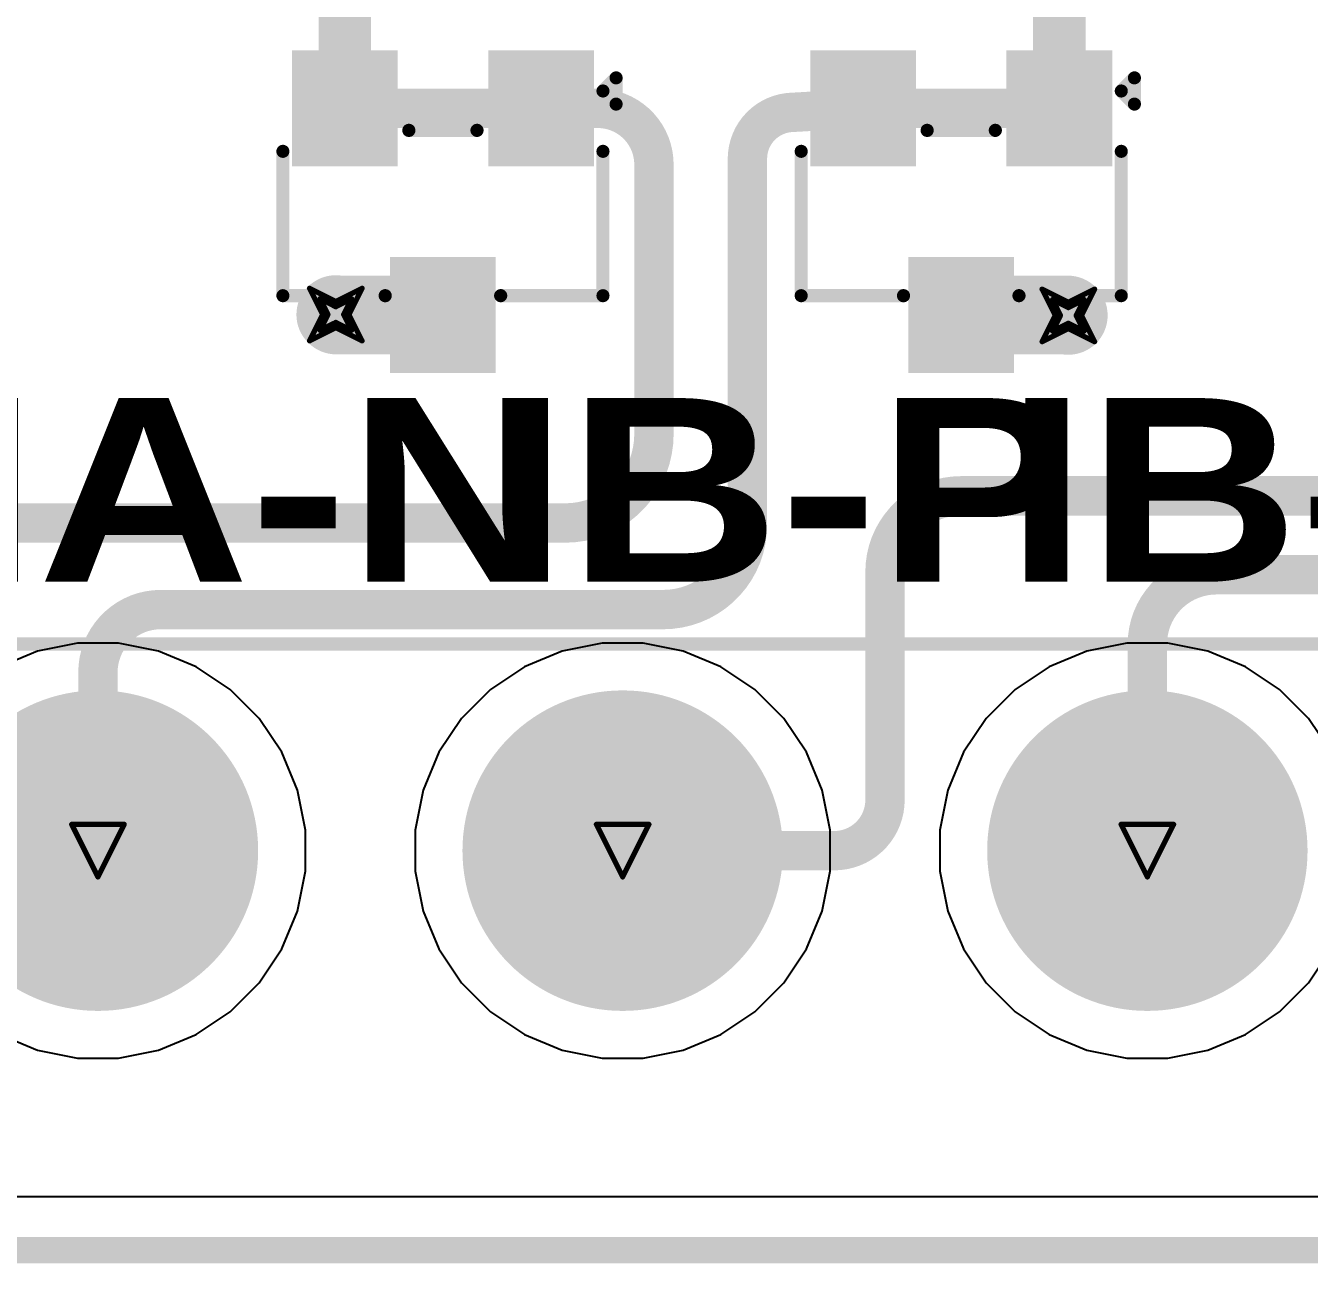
# Model space of a CAD drawing. Header units: inches. Extents: x -2 to 5376, y -4 to 5426.
# Drawn here: x 64.23 to 76.65, y -3.62 to 8.36 of the extents above; entities that cross this region are included whole.
import ezdxf

# ---------------------------------------------------------------- set-up
doc = ezdxf.new("R2010")
doc.units = ezdxf.units.IN
for name, color, linetype in [('Board Outline', 216, 'Continuous'), ('Bottom Layer', 5, 'Continuous'), ('Bottom Solder', 6, 'Continuous'), ('Drill Drawing', 1, 'Continuous'), ('Layer 1', 16, 'Continuous'), ('Layer 2', 76, 'Continuous'), ('Multi-Layer', 9, 'Continuous'), ('Pad Holes', 156, 'Continuous'), ('Top Layer', 1, 'Continuous'), ('Top Overlay', 2, 'Continuous'), ('Top Paste', 8, 'Continuous'), ('Top Solder', 216, 'Continuous'), ('Via Holes', 16, 'Continuous')]:
    doc.layers.add(name, color=color, linetype=linetype)
doc.styles.add('Arial Black_Bold', font='', dxfattribs={"height": 0.2})
doc.styles.get('Arial Black_Bold').set_extended_font_data('Arial Black', bold=True)

# ---------------------------------------------------------------- blocks, each defined once
blk = doc.blocks.new('DB2ERM_5_08_14P_GN_254')
at = {"layer": 'Bottom Layer'}
h = blk.add_hatch(color=5, dxfattribs=at)
edge = h.paths.add_edge_path()
edge.add_arc((-2.54, 0), 1.5, 0, 360)
h = blk.add_hatch(color=5, dxfattribs=at)
edge = h.paths.add_edge_path()
edge.add_arc((2.54, 0), 1.5, 0, 360)
h = blk.add_hatch(color=5, dxfattribs=at)
edge = h.paths.add_edge_path()
edge.add_arc((7.62, 0), 1.5, 0, 360)
at = {"layer": 'Bottom Solder'}
h = blk.add_hatch(color=6, dxfattribs=at)
edge = h.paths.add_edge_path()
edge.add_arc((-2.54, 0), 1.551, 0, 360)
h = blk.add_hatch(color=6, dxfattribs=at)
edge = h.paths.add_edge_path()
edge.add_arc((2.54, 0), 1.551, 0, 360)
h = blk.add_hatch(color=6, dxfattribs=at)
edge = h.paths.add_edge_path()
edge.add_arc((7.62, 0), 1.551, 0, 360)
at = {"layer": 'Layer 1'}
h = blk.add_hatch(color=16, dxfattribs=at)
edge = h.paths.add_edge_path()
edge.add_arc((-2.54, 0), 1.5, 0, 360)
h = blk.add_hatch(color=16, dxfattribs=at)
edge = h.paths.add_edge_path()
edge.add_arc((2.54, 0), 1.5, 0, 360)
h = blk.add_hatch(color=16, dxfattribs=at)
edge = h.paths.add_edge_path()
edge.add_arc((7.62, 0), 1.5, 0, 360)
at = {"layer": 'Layer 2'}
h = blk.add_hatch(color=76, dxfattribs=at)
edge = h.paths.add_edge_path()
edge.add_arc((-2.54, 0), 1.5, 0, 360)
h = blk.add_hatch(color=76, dxfattribs=at)
edge = h.paths.add_edge_path()
edge.add_arc((2.54, 0), 1.5, 0, 360)
h = blk.add_hatch(color=76, dxfattribs=at)
edge = h.paths.add_edge_path()
edge.add_arc((7.62, 0), 1.5, 0, 360)
at = {"layer": 'Multi-Layer'}
h = blk.add_hatch(color=9, dxfattribs=at)
edge = h.paths.add_edge_path()
edge.add_arc((-2.54, 0), 1.5, 0, 360)
h = blk.add_hatch(color=9, dxfattribs=at)
edge = h.paths.add_edge_path()
edge.add_arc((2.54, 0), 1.5, 0, 360)
h = blk.add_hatch(color=9, dxfattribs=at)
edge = h.paths.add_edge_path()
edge.add_arc((7.62, 0), 1.5, 0, 360)
at = {"layer": 'Pad Holes'}
h = blk.add_hatch(color=7, dxfattribs=at)
edge = h.paths.add_edge_path()
edge.add_arc((-2.54, 0), 0.95, 0, 360)
h = blk.add_hatch(color=7, dxfattribs=at)
edge = h.paths.add_edge_path()
edge.add_arc((2.54, 0), 0.95, 0, 360)
h = blk.add_hatch(color=7, dxfattribs=at)
edge = h.paths.add_edge_path()
edge.add_arc((7.62, 0), 0.95, 0, 360)
at = {"layer": 'Top Layer'}
h = blk.add_hatch(color=1, dxfattribs=at)
edge = h.paths.add_edge_path()
edge.add_arc((-2.54, 0), 1.5, 0, 360)
h = blk.add_hatch(color=1, dxfattribs=at)
edge = h.paths.add_edge_path()
edge.add_arc((2.54, 0), 1.5, 0, 360)
h = blk.add_hatch(color=1, dxfattribs=at)
edge = h.paths.add_edge_path()
edge.add_arc((7.62, 0), 1.5, 0, 360)
at = {"layer": 'Top Solder'}
h = blk.add_hatch(color=216, dxfattribs=at)
edge = h.paths.add_edge_path()
edge.add_arc((-2.54, 0), 1.551, 0, 360)
h = blk.add_hatch(color=216, dxfattribs=at)
edge = h.paths.add_edge_path()
edge.add_arc((2.54, 0), 1.551, 0, 360)
h = blk.add_hatch(color=216, dxfattribs=at)
edge = h.paths.add_edge_path()
edge.add_arc((7.62, 0), 1.551, 0, 360)
at = {"layer": 'Top Overlay', "const_width": 0.127}
for points in [[(-40.64, 2), (40.64, 2)], [(-40.64, -3.838), (40.64, -3.838)]]:
    blk.add_lwpolyline(points, dxfattribs=at)
blk = doc.blocks.new('SOT_23_268')
at = {"layer": 'Top Layer'}
for points in [[(-0.41, 1.46), (0.41, 1.46), (0.41, 0.54), (-0.41, 0.54)], [(-1.36, -0.54), (-0.54, -0.54), (-0.54, -1.46), (-1.36, -1.46)], [(0.54, -0.54), (1.36, -0.54), (1.36, -1.46), (0.54, -1.46)]]:
    blk.add_hatch(color=1, dxfattribs=at).paths.add_polyline_path(points)
at = {"layer": 'Top Paste'}
for points in [[(-0.41, 1.46), (0.41, 1.46), (0.41, 0.54), (-0.41, 0.54)], [(-1.36, -0.54), (-0.54, -0.54), (-0.54, -1.46), (-1.36, -1.46)], [(0.54, -0.54), (1.36, -0.54), (1.36, -1.46), (0.54, -1.46)]]:
    blk.add_hatch(color=8, dxfattribs=at).paths.add_polyline_path(points)
at = {"layer": 'Top Solder'}
for points in [[(-0.512, 1.562), (0.512, 1.562), (0.512, 0.438), (-0.512, 0.438)], [(-1.462, -0.438), (-0.438, -0.438), (-0.438, -1.562), (-1.462, -1.562)], [(0.438, -0.438), (1.462, -0.438), (1.462, -1.562), (0.438, -1.562)]]:
    blk.add_hatch(color=216, dxfattribs=at).paths.add_polyline_path(points)
at = {"layer": 'Top Overlay', "const_width": 0.127}
for points in [[(-1.549, 0.813), (-1.549, -0.584)], [(-0.559, 0.813), (-1.549, 0.813)], [(1.549, 0.813), (0.559, 0.813)], [(1.549, -0.584), (1.549, 0.813)], [(0.33, -0.787), (-0.33, -0.787)], [(-1.549, -1.168), (-1.676, -1.041)], [(-1.676, -1.041), (-1.676, -1.295)], [(-1.549, -1.168), (-1.676, -1.295)]]:
    blk.add_lwpolyline(points, dxfattribs=at)
at = {"layer": 'Top Overlay', "const_width": 0.0635}
for points in [[(-1.581, 0.813, 1), (-1.518, 0.813, 1)], [(-1.581, 0.813, 1), (-1.518, 0.813, 1)], [(-0.591, 0.813, 1), (-0.527, 0.813, 1)], [(0.527, 0.813, 1), (0.591, 0.813, 1)], [(1.518, 0.813, 1), (1.581, 0.813, 1)], [(1.518, 0.813, 1), (1.581, 0.813, 1)], [(-1.581, -0.584, 1), (-1.518, -0.584, 1)], [(1.518, -0.584, 1), (1.581, -0.584, 1)], [(-0.362, -0.787, 1), (-0.298, -0.787, 1)], [(0.298, -0.787, 1), (0.362, -0.787, 1)], [(-1.708, -1.041, 1), (-1.645, -1.041, 1)], [(-1.708, -1.041, 1), (-1.645, -1.041, 1)], [(-1.581, -1.168, 1), (-1.518, -1.168, 1)], [(-1.581, -1.168, 1), (-1.518, -1.168, 1)], [(-1.708, -1.295, 1), (-1.645, -1.295, 1)], [(-1.708, -1.295, 1), (-1.645, -1.295, 1)]]:
    blk.add_lwpolyline(points, format="xyb", close=True, dxfattribs=at)
blk = doc.blocks.new('SOT_23_269')
at = {"layer": 'Top Layer'}
for points in [[(-0.41, 1.46), (0.41, 1.46), (0.41, 0.54), (-0.41, 0.54)], [(-1.36, -0.54), (-0.54, -0.54), (-0.54, -1.46), (-1.36, -1.46)], [(0.54, -0.54), (1.36, -0.54), (1.36, -1.46), (0.54, -1.46)]]:
    blk.add_hatch(color=1, dxfattribs=at).paths.add_polyline_path(points)
at = {"layer": 'Top Paste'}
for points in [[(-0.41, 1.46), (0.41, 1.46), (0.41, 0.54), (-0.41, 0.54)], [(-1.36, -0.54), (-0.54, -0.54), (-0.54, -1.46), (-1.36, -1.46)], [(0.54, -0.54), (1.36, -0.54), (1.36, -1.46), (0.54, -1.46)]]:
    blk.add_hatch(color=8, dxfattribs=at).paths.add_polyline_path(points)
at = {"layer": 'Top Solder'}
for points in [[(-0.512, 1.562), (0.512, 1.562), (0.512, 0.438), (-0.512, 0.438)], [(-1.462, -0.438), (-0.438, -0.438), (-0.438, -1.562), (-1.462, -1.562)], [(0.438, -0.438), (1.462, -0.438), (1.462, -1.562), (0.438, -1.562)]]:
    blk.add_hatch(color=216, dxfattribs=at).paths.add_polyline_path(points)
at = {"layer": 'Top Overlay', "const_width": 0.127}
for points in [[(-0.559, 0.813), (-1.549, 0.813)], [(-1.549, 0.813), (-1.549, -0.584)], [(1.549, 0.813), (0.559, 0.813)], [(1.549, -0.584), (1.549, 0.813)], [(0.33, -0.787), (-0.33, -0.787)], [(-1.676, -1.041), (-1.676, -1.295)], [(-1.549, -1.168), (-1.676, -1.041)], [(-1.549, -1.168), (-1.676, -1.295)]]:
    blk.add_lwpolyline(points, dxfattribs=at)
at = {"layer": 'Top Overlay', "const_width": 0.0635}
for points in [[(-1.581, 0.813, 1), (-1.518, 0.813, 1)], [(-1.581, 0.813, 1), (-1.518, 0.813, 1)], [(-0.591, 0.813, 1), (-0.527, 0.813, 1)], [(0.527, 0.813, 1), (0.591, 0.813, 1)], [(1.518, 0.813, 1), (1.581, 0.813, 1)], [(1.518, 0.813, 1), (1.581, 0.813, 1)], [(-1.581, -0.584, 1), (-1.518, -0.584, 1)], [(1.518, -0.584, 1), (1.581, -0.584, 1)], [(-0.362, -0.787, 1), (-0.298, -0.787, 1)], [(0.298, -0.787, 1), (0.362, -0.787, 1)], [(-1.708, -1.041, 1), (-1.645, -1.041, 1)], [(-1.708, -1.041, 1), (-1.645, -1.041, 1)], [(-1.581, -1.168, 1), (-1.518, -1.168, 1)], [(-1.581, -1.168, 1), (-1.518, -1.168, 1)], [(-1.708, -1.295, 1), (-1.645, -1.295, 1)], [(-1.708, -1.295, 1), (-1.645, -1.295, 1)]]:
    blk.add_lwpolyline(points, format="xyb", close=True, dxfattribs=at)

msp = doc.modelspace()

# ---------------------------------------------------------------- hatches: boundary and pattern name
at = {"layer": 'Bottom Layer'}
h = msp.add_hatch(color=5, dxfattribs=at)
edge = h.paths.add_edge_path()
edge.add_arc((67.228, 5.564), 0.3, 0, 360)
h = msp.add_hatch(color=5, dxfattribs=at)
edge = h.paths.add_edge_path()
edge.add_arc((74.32, 5.556), 0.3, 0, 360)
at = {"layer": 'Layer 1'}
h = msp.add_hatch(color=16, dxfattribs=at)
edge = h.paths.add_edge_path()
edge.add_arc((67.228, 5.564), 0.3, 0, 360)
h = msp.add_hatch(color=16, dxfattribs=at)
edge = h.paths.add_edge_path()
edge.add_arc((74.32, 5.556), 0.3, 0, 360)
at = {"layer": 'Layer 2'}
h = msp.add_hatch(color=76, dxfattribs=at)
edge = h.paths.add_edge_path()
edge.add_arc((67.228, 5.564), 0.3, 0, 360)
h = msp.add_hatch(color=76, dxfattribs=at)
edge = h.paths.add_edge_path()
edge.add_arc((74.32, 5.556), 0.3, 0, 360)
at = {"layer": 'Top Layer'}
h = msp.add_hatch(color=1, dxfattribs=at)
edge = h.paths.add_edge_path()
edge.add_arc((67.228, 5.564), 0.3, 0, 360)
h = msp.add_hatch(color=1, dxfattribs=at)
edge = h.paths.add_edge_path()
edge.add_arc((74.32, 5.556), 0.3, 0, 360)
at = {"layer": 'Via Holes'}
h = msp.add_hatch(color=7, dxfattribs=at)
edge = h.paths.add_edge_path()
edge.add_arc((67.228, 5.564), 0.15, 0, 360)
h = msp.add_hatch(color=7, dxfattribs=at)
edge = h.paths.add_edge_path()
edge.add_arc((74.32, 5.556), 0.15, 0, 360)

# ---------------------------------------------------------------- linework, layer by layer
at = {"layer": 'Board Outline', "const_width": 0.254}
msp.add_lwpolyline([(1.478, -3.491), (135.382, -3.491)], dxfattribs=at)
at = {"layer": 'Drill Drawing', "const_width": 0.0508}
for points in [[(66.974, 5.818), (67.228, 5.691)], [(66.974, 5.818), (67.101, 5.564)], [(67.228, 5.691), (67.482, 5.818)], [(67.355, 5.564), (67.482, 5.818)], [(67.075, 5.717), (67.228, 5.64)], [(67.075, 5.717), (67.152, 5.564)], [(67.228, 5.64), (67.38, 5.717)], [(67.304, 5.564), (67.38, 5.717)], [(74.066, 5.81), (74.32, 5.683)], [(74.066, 5.81), (74.193, 5.556)], [(74.168, 5.709), (74.32, 5.632)], [(74.168, 5.709), (74.244, 5.556)], [(74.32, 5.683), (74.574, 5.81)], [(74.32, 5.632), (74.472, 5.709)], [(74.396, 5.556), (74.472, 5.709)], [(74.447, 5.556), (74.574, 5.81)], [(66.974, 5.31), (67.101, 5.564)], [(67.075, 5.412), (67.152, 5.564)], [(67.075, 5.412), (67.228, 5.488)], [(67.228, 5.488), (67.38, 5.412)], [(67.304, 5.564), (67.38, 5.412)], [(67.355, 5.564), (67.482, 5.31)], [(74.066, 5.302), (74.193, 5.556)], [(74.168, 5.404), (74.244, 5.556)], [(74.168, 5.404), (74.32, 5.48)], [(74.32, 5.48), (74.472, 5.404)], [(74.396, 5.556), (74.472, 5.404)], [(74.447, 5.556), (74.574, 5.302)], [(66.974, 5.31), (67.228, 5.437)], [(67.228, 5.437), (67.482, 5.31)], [(74.066, 5.302), (74.32, 5.429)], [(74.32, 5.429), (74.574, 5.302)], [(64.671, 0.63), (65.179, 0.63)], [(64.671, 0.63), (64.925, 0.122)], [(64.925, 0.122), (65.179, 0.63)], [(69.751, 0.63), (70.259, 0.63)], [(69.751, 0.63), (70.005, 0.122)], [(70.005, 0.122), (70.259, 0.63)], [(74.831, 0.63), (75.339, 0.63)], [(74.831, 0.63), (75.085, 0.122)], [(75.085, 0.122), (75.339, 0.63)]]:
    msp.add_lwpolyline(points, dxfattribs=at)
at = {"layer": 'Drill Drawing', "const_width": 0.0254}
for points in [[(66.961, 5.818, 1), (66.987, 5.818, 1)], [(66.961, 5.818, 1), (66.987, 5.818, 1)], [(67.469, 5.818, 1), (67.495, 5.818, 1)], [(67.469, 5.818, 1), (67.495, 5.818, 1)], [(67.063, 5.717, 1), (67.088, 5.717, 1)], [(67.063, 5.717, 1), (67.088, 5.717, 1)], [(67.368, 5.717, 1), (67.393, 5.717, 1)], [(67.368, 5.717, 1), (67.393, 5.717, 1)], [(74.053, 5.81, 1), (74.079, 5.81, 1)], [(74.053, 5.81, 1), (74.079, 5.81, 1)], [(74.155, 5.709, 1), (74.18, 5.709, 1)], [(74.155, 5.709, 1), (74.18, 5.709, 1)], [(74.46, 5.709, 1), (74.485, 5.709, 1)], [(74.46, 5.709, 1), (74.485, 5.709, 1)], [(74.561, 5.81, 1), (74.587, 5.81, 1)], [(74.561, 5.81, 1), (74.587, 5.81, 1)], [(67.215, 5.691, 1), (67.241, 5.691, 1)], [(67.215, 5.691, 1), (67.241, 5.691, 1)], [(67.215, 5.64, 1), (67.241, 5.64, 1)], [(67.215, 5.64, 1), (67.241, 5.64, 1)], [(74.307, 5.683, 1), (74.333, 5.683, 1)], [(74.307, 5.683, 1), (74.333, 5.683, 1)], [(74.307, 5.632, 1), (74.333, 5.632, 1)], [(74.307, 5.632, 1), (74.333, 5.632, 1)], [(67.088, 5.564, 1), (67.114, 5.564, 1)], [(67.088, 5.564, 1), (67.114, 5.564, 1)], [(67.139, 5.564, 1), (67.164, 5.564, 1)], [(67.139, 5.564, 1), (67.164, 5.564, 1)], [(67.215, 5.488, 1), (67.241, 5.488, 1)], [(67.215, 5.488, 1), (67.241, 5.488, 1)], [(67.291, 5.564, 1), (67.317, 5.564, 1)], [(67.291, 5.564, 1), (67.317, 5.564, 1)], [(67.342, 5.564, 1), (67.368, 5.564, 1)], [(67.342, 5.564, 1), (67.368, 5.564, 1)], [(74.18, 5.556, 1), (74.206, 5.556, 1)], [(74.18, 5.556, 1), (74.206, 5.556, 1)], [(74.231, 5.556, 1), (74.256, 5.556, 1)], [(74.231, 5.556, 1), (74.256, 5.556, 1)], [(74.307, 5.48, 1), (74.333, 5.48, 1)], [(74.307, 5.48, 1), (74.333, 5.48, 1)], [(74.383, 5.556, 1), (74.409, 5.556, 1)], [(74.383, 5.556, 1), (74.409, 5.556, 1)], [(74.434, 5.556, 1), (74.46, 5.556, 1)], [(74.434, 5.556, 1), (74.46, 5.556, 1)], [(67.063, 5.412, 1), (67.088, 5.412, 1)], [(67.063, 5.412, 1), (67.088, 5.412, 1)], [(67.215, 5.437, 1), (67.241, 5.437, 1)], [(67.215, 5.437, 1), (67.241, 5.437, 1)], [(67.368, 5.412, 1), (67.393, 5.412, 1)], [(67.368, 5.412, 1), (67.393, 5.412, 1)], [(74.155, 5.404, 1), (74.18, 5.404, 1)], [(74.155, 5.404, 1), (74.18, 5.404, 1)], [(74.307, 5.429, 1), (74.333, 5.429, 1)], [(74.307, 5.429, 1), (74.333, 5.429, 1)], [(74.46, 5.404, 1), (74.485, 5.404, 1)], [(74.46, 5.404, 1), (74.485, 5.404, 1)], [(66.961, 5.31, 1), (66.987, 5.31, 1)], [(66.961, 5.31, 1), (66.987, 5.31, 1)], [(67.469, 5.31, 1), (67.495, 5.31, 1)], [(67.469, 5.31, 1), (67.495, 5.31, 1)], [(74.053, 5.302, 1), (74.079, 5.302, 1)], [(74.053, 5.302, 1), (74.079, 5.302, 1)], [(74.561, 5.302, 1), (74.587, 5.302, 1)], [(74.561, 5.302, 1), (74.587, 5.302, 1)], [(64.658, 0.63, 1), (64.684, 0.63, 1)], [(64.658, 0.63, 1), (64.684, 0.63, 1)], [(65.166, 0.63, 1), (65.192, 0.63, 1)], [(65.166, 0.63, 1), (65.192, 0.63, 1)], [(69.738, 0.63, 1), (69.764, 0.63, 1)], [(69.738, 0.63, 1), (69.764, 0.63, 1)], [(70.246, 0.63, 1), (70.272, 0.63, 1)], [(70.246, 0.63, 1), (70.272, 0.63, 1)], [(74.818, 0.63, 1), (74.844, 0.63, 1)], [(74.818, 0.63, 1), (74.844, 0.63, 1)], [(75.326, 0.63, 1), (75.352, 0.63, 1)], [(75.326, 0.63, 1), (75.352, 0.63, 1)], [(64.912, 0.122, 1), (64.938, 0.122, 1)], [(64.912, 0.122, 1), (64.938, 0.122, 1)], [(69.992, 0.122, 1), (70.018, 0.122, 1)], [(69.992, 0.122, 1), (70.018, 0.122, 1)], [(75.072, 0.122, 1), (75.098, 0.122, 1)], [(75.072, 0.122, 1), (75.098, 0.122, 1)]]:
    msp.add_lwpolyline(points, format="xyb", close=True, dxfattribs=at)
at = {"layer": 'Layer 1'}
for p, q in [((64.727, 2.384), (64.339, 2.307)), ((65.123, 2.384), (64.727, 2.384)), ((65.511, 2.307), (65.123, 2.384)), ((69.807, 2.384), (69.419, 2.307)), ((70.203, 2.384), (69.807, 2.384)), ((70.591, 2.307), (70.203, 2.384)), ((74.887, 2.384), (74.499, 2.307)), ((75.283, 2.384), (74.887, 2.384)), ((75.671, 2.307), (75.283, 2.384)), ((64.339, 2.307), (63.974, 2.156)), ((65.876, 2.156), (65.511, 2.307)), ((69.419, 2.307), (69.054, 2.156)), ((70.956, 2.156), (70.591, 2.307)), ((74.499, 2.307), (74.134, 2.156)), ((76.036, 2.156), (75.671, 2.307)), ((66.205, 1.936), (65.876, 2.156)), ((69.054, 2.156), (68.725, 1.936)), ((71.285, 1.936), (70.956, 2.156)), ((74.134, 2.156), (73.805, 1.936)), ((76.365, 1.936), (76.036, 2.156)), ((66.485, 1.656), (66.205, 1.936)), ((68.725, 1.936), (68.445, 1.656)), ((71.565, 1.656), (71.285, 1.936)), ((73.805, 1.936), (73.525, 1.656)), ((76.645, 1.656), (76.365, 1.936)), ((66.704, 1.328), (66.485, 1.656)), ((68.445, 1.656), (68.226, 1.328)), ((71.784, 1.328), (71.565, 1.656)), ((73.525, 1.656), (73.306, 1.328)), ((76.864, 1.328), (76.645, 1.656)), ((66.856, 0.962), (66.704, 1.328)), ((68.226, 1.328), (68.074, 0.962)), ((71.936, 0.962), (71.784, 1.328)), ((73.306, 1.328), (73.154, 0.962)), ((66.933, 0.574), (66.856, 0.962)), ((68.074, 0.962), (67.997, 0.574)), ((72.013, 0.574), (71.936, 0.962)), ((73.154, 0.962), (73.077, 0.574)), ((66.933, 0.179), (66.933, 0.574)), ((67.997, 0.574), (67.997, 0.179)), ((72.013, 0.179), (72.013, 0.574)), ((73.077, 0.574), (73.077, 0.179)), ((66.856, -0.209), (66.933, 0.179)), ((67.997, 0.179), (68.074, -0.209)), ((71.936, -0.209), (72.013, 0.179)), ((73.077, 0.179), (73.154, -0.209)), ((66.704, -0.575), (66.856, -0.209)), ((68.074, -0.209), (68.226, -0.575)), ((71.784, -0.575), (71.936, -0.209)), ((73.154, -0.209), (73.306, -0.575)), ((66.485, -0.904), (66.704, -0.575)), ((68.226, -0.575), (68.445, -0.904)), ((71.565, -0.904), (71.784, -0.575)), ((73.306, -0.575), (73.525, -0.904)), ((76.645, -0.904), (76.864, -0.575)), ((66.205, -1.183), (66.485, -0.904)), ((68.445, -0.904), (68.725, -1.183)), ((71.285, -1.183), (71.565, -0.904)), ((73.525, -0.904), (73.805, -1.183)), ((76.365, -1.183), (76.645, -0.904)), ((65.876, -1.403), (66.205, -1.183)), ((68.725, -1.183), (69.054, -1.403)), ((70.956, -1.403), (71.285, -1.183)), ((73.805, -1.183), (74.134, -1.403)), ((76.036, -1.403), (76.365, -1.183)), ((63.974, -1.403), (64.339, -1.554)), ((65.511, -1.554), (65.876, -1.403)), ((69.054, -1.403), (69.419, -1.554)), ((70.591, -1.554), (70.956, -1.403)), ((74.134, -1.403), (74.499, -1.554)), ((75.671, -1.554), (76.036, -1.403)), ((64.339, -1.554), (64.727, -1.632)), ((65.123, -1.632), (65.511, -1.554)), ((69.419, -1.554), (69.807, -1.632)), ((70.203, -1.632), (70.591, -1.554)), ((74.499, -1.554), (74.887, -1.632)), ((75.283, -1.632), (75.671, -1.554)), ((64.727, -1.632), (65.123, -1.632)), ((69.807, -1.632), (70.203, -1.632)), ((74.887, -1.632), (75.283, -1.632)), ((106.401, -2.973), (3.873, -2.973))]:
    msp.add_line(p, q, dxfattribs=at)
at = {"layer": 'Layer 2'}
for p, q in [((64.727, 2.384), (64.339, 2.307)), ((65.123, 2.384), (64.727, 2.384)), ((65.511, 2.307), (65.123, 2.384)), ((69.807, 2.384), (69.419, 2.307)), ((70.203, 2.384), (69.807, 2.384)), ((70.591, 2.307), (70.203, 2.384)), ((74.887, 2.384), (74.499, 2.307)), ((75.283, 2.384), (74.887, 2.384)), ((75.671, 2.307), (75.283, 2.384)), ((64.339, 2.307), (63.974, 2.156)), ((65.876, 2.156), (65.511, 2.307)), ((69.419, 2.307), (69.054, 2.156)), ((70.956, 2.156), (70.591, 2.307)), ((74.499, 2.307), (74.134, 2.156)), ((76.036, 2.156), (75.671, 2.307)), ((66.205, 1.936), (65.876, 2.156)), ((69.054, 2.156), (68.725, 1.936)), ((71.285, 1.936), (70.956, 2.156)), ((74.134, 2.156), (73.805, 1.936)), ((76.365, 1.936), (76.036, 2.156)), ((66.485, 1.656), (66.205, 1.936)), ((68.725, 1.936), (68.445, 1.656)), ((71.565, 1.656), (71.285, 1.936)), ((73.805, 1.936), (73.525, 1.656)), ((76.645, 1.656), (76.365, 1.936)), ((66.704, 1.328), (66.485, 1.656)), ((68.445, 1.656), (68.226, 1.328)), ((71.784, 1.328), (71.565, 1.656)), ((73.525, 1.656), (73.306, 1.328)), ((76.864, 1.328), (76.645, 1.656)), ((66.856, 0.962), (66.704, 1.328)), ((68.226, 1.328), (68.074, 0.962)), ((71.936, 0.962), (71.784, 1.328)), ((73.306, 1.328), (73.154, 0.962)), ((66.933, 0.574), (66.856, 0.962)), ((68.074, 0.962), (67.997, 0.574)), ((72.013, 0.574), (71.936, 0.962)), ((73.154, 0.962), (73.077, 0.574)), ((66.933, 0.179), (66.933, 0.574)), ((67.997, 0.574), (67.997, 0.179)), ((72.013, 0.179), (72.013, 0.574)), ((73.077, 0.574), (73.077, 0.179)), ((66.856, -0.209), (66.933, 0.179)), ((67.997, 0.179), (68.074, -0.209)), ((71.936, -0.209), (72.013, 0.179)), ((73.077, 0.179), (73.154, -0.209)), ((66.704, -0.575), (66.856, -0.209)), ((68.074, -0.209), (68.226, -0.575)), ((71.784, -0.575), (71.936, -0.209)), ((73.154, -0.209), (73.306, -0.575)), ((66.485, -0.904), (66.704, -0.575)), ((68.226, -0.575), (68.445, -0.904)), ((71.565, -0.904), (71.784, -0.575)), ((73.306, -0.575), (73.525, -0.904)), ((76.645, -0.904), (76.864, -0.575)), ((66.205, -1.183), (66.485, -0.904)), ((68.445, -0.904), (68.725, -1.183)), ((71.285, -1.183), (71.565, -0.904)), ((73.525, -0.904), (73.805, -1.183)), ((76.365, -1.183), (76.645, -0.904)), ((65.876, -1.403), (66.205, -1.183)), ((68.725, -1.183), (69.054, -1.403)), ((70.956, -1.403), (71.285, -1.183)), ((73.805, -1.183), (74.134, -1.403)), ((76.036, -1.403), (76.365, -1.183)), ((63.974, -1.403), (64.339, -1.554)), ((65.511, -1.554), (65.876, -1.403)), ((69.054, -1.403), (69.419, -1.554)), ((70.591, -1.554), (70.956, -1.403)), ((74.134, -1.403), (74.499, -1.554)), ((75.671, -1.554), (76.036, -1.403)), ((64.339, -1.554), (64.727, -1.632)), ((65.123, -1.632), (65.511, -1.554)), ((69.419, -1.554), (69.807, -1.632)), ((70.203, -1.632), (70.591, -1.554)), ((74.499, -1.554), (74.887, -1.632)), ((75.283, -1.632), (75.671, -1.554)), ((64.727, -1.632), (65.123, -1.632)), ((69.807, -1.632), (70.203, -1.632)), ((74.887, -1.632), (75.283, -1.632)), ((97.434, -2.973), (3.873, -2.973))]:
    msp.add_line(p, q, dxfattribs=at)
at = {"layer": 'Top Layer'}
for points, const_width in [([(67.315, 7.56), (67.315, 9.479)], 0.508), ([(74.233, 7.56), (74.233, 9.479)], 0.508), ([(67.315, 7.56), (69.215, 7.56)], 0.381), ([(69.215, 7.56), (69.764, 7.56)], 0.381), ([(71.612, 7.519), (72.114, 7.548)], 0.381), ([(71.612, 7.519), (71.612, 7.519)], 0.381), ([(72.114, 7.548), (72.333, 7.56)], 0.381), ([(72.333, 7.56), (74.233, 7.56)], 0.381), ([(71.213, 3.525), (71.213, 7.072)], 0.381), ([(70.308, 4.406), (70.308, 7.016)], 0.381), ([(67.228, 5.564), (67.232, 5.56)], 0.762), ([(67.232, 5.56), (68.265, 5.56)], 0.762), ([(68.265, 5.56), (68.269, 5.556)], 0.762), ([(73.279, 5.564), (73.283, 5.56)], 0.762), ([(73.283, 5.56), (74.316, 5.56)], 0.762), ([(74.316, 5.56), (74.32, 5.556)], 0.762), ([(73.28, 3.81), (79.888, 3.81)], 0.381), ([(60.683, 3.547), (69.449, 3.547)], 0.381), ([(72.545, 0.867), (72.545, 3.075)], 0.381), ([(75.755, 3.046), (80.587, 3.046)], 0.381), ([(65.532, 2.709), (70.397, 2.709)], 0.381), ([(75.085, 0.376), (75.085, 2.376)], 0.381), ([(64.925, 0.376), (64.925, 2.102)], 0.381), ([(70.005, 0.376), (72.055, 0.376)], 0.381)]:
    msp.add_lwpolyline(points, dxfattribs=dict(at, const_width=const_width))
for points, const_width in [([(67.188, 7.56, 1), (67.442, 7.56, 1)], 0.254), ([(67.219, 7.56, 1), (67.41, 7.56, 1)], 0.191), ([(69.119, 7.56, 1), (69.31, 7.56, 1)], 0.191), ([(69.119, 7.56, 1), (69.31, 7.56, 1)], 0.191), ([(69.669, 7.56, 1), (69.859, 7.56, 1)], 0.191), ([(69.669, 7.56, 1), (69.859, 7.56, 1)], 0.191), ([(71.517, 7.519, 1), (71.707, 7.519, 1)], 0.191), ([(71.517, 7.519, 1), (71.707, 7.519, 1)], 0.191), ([(71.517, 7.519, 1), (71.707, 7.519, 1)], 0.191), ([(71.517, 7.519, 1), (71.707, 7.519, 1)], 0.191), ([(72.019, 7.548, 1), (72.209, 7.548, 1)], 0.191), ([(72.019, 7.548, 1), (72.209, 7.548, 1)], 0.191), ([(72.238, 7.56, 1), (72.429, 7.56, 1)], 0.191), ([(72.238, 7.56, 1), (72.429, 7.56, 1)], 0.191), ([(74.106, 7.56, 1), (74.36, 7.56, 1)], 0.254), ([(74.138, 7.56, 1), (74.329, 7.56, 1)], 0.191), ([(71.117, 7.072, 1), (71.308, 7.072, 1)], 0.191), ([(71.117, 7.072, 1), (71.308, 7.072, 1)], 0.191), ([(70.213, 7.016, 1), (70.403, 7.016, 1)], 0.191), ([(70.213, 7.016, 1), (70.403, 7.016, 1)], 0.191), ([(67.037, 5.564, 1), (67.418, 5.564, 1)], 0.381), ([(67.041, 5.56, 1), (67.422, 5.56, 1)], 0.381), ([(67.041, 5.56, 1), (67.422, 5.56, 1)], 0.381), ([(68.074, 5.56, 1), (68.455, 5.56, 1)], 0.381), ([(68.074, 5.56, 1), (68.455, 5.56, 1)], 0.381), ([(68.078, 5.556, 1), (68.459, 5.556, 1)], 0.381), ([(73.089, 5.564, 1), (73.47, 5.564, 1)], 0.381), ([(73.093, 5.56, 1), (73.474, 5.56, 1)], 0.381), ([(73.093, 5.56, 1), (73.474, 5.56, 1)], 0.381), ([(74.125, 5.56, 1), (74.506, 5.56, 1)], 0.381), ([(74.125, 5.56, 1), (74.506, 5.56, 1)], 0.381), ([(74.129, 5.556, 1), (74.51, 5.556, 1)], 0.381), ([(70.213, 4.406, 1), (70.403, 4.406, 1)], 0.191), ([(70.213, 4.406, 1), (70.403, 4.406, 1)], 0.191), ([(73.185, 3.81, 1), (73.375, 3.81, 1)], 0.191), ([(73.185, 3.81, 1), (73.375, 3.81, 1)], 0.191), ([(69.354, 3.547, 1), (69.544, 3.547, 1)], 0.191), ([(69.354, 3.547, 1), (69.544, 3.547, 1)], 0.191), ([(71.117, 3.525, 1), (71.308, 3.525, 1)], 0.191), ([(71.117, 3.525, 1), (71.308, 3.525, 1)], 0.191), ([(72.45, 3.075, 1), (72.64, 3.075, 1)], 0.191), ([(72.45, 3.075, 1), (72.64, 3.075, 1)], 0.191), ([(75.66, 3.046, 1), (75.85, 3.046, 1)], 0.191), ([(75.66, 3.046, 1), (75.85, 3.046, 1)], 0.191), ([(65.437, 2.709, 1), (65.627, 2.709, 1)], 0.191), ([(65.437, 2.709, 1), (65.627, 2.709, 1)], 0.191), ([(70.301, 2.709, 1), (70.492, 2.709, 1)], 0.191), ([(70.301, 2.709, 1), (70.492, 2.709, 1)], 0.191), ([(74.99, 2.376, 1), (75.18, 2.376, 1)], 0.191), ([(74.99, 2.376, 1), (75.18, 2.376, 1)], 0.191), ([(64.83, 2.102, 1), (65.02, 2.102, 1)], 0.191), ([(64.83, 2.102, 1), (65.02, 2.102, 1)], 0.191), ([(72.45, 0.867, 1), (72.64, 0.867, 1)], 0.191), ([(72.45, 0.867, 1), (72.64, 0.867, 1)], 0.191), ([(64.83, 0.376, 1), (65.02, 0.376, 1)], 0.191), ([(69.91, 0.376, 1), (70.1, 0.376, 1)], 0.191), ([(71.959, 0.376, 1), (72.15, 0.376, 1)], 0.191), ([(71.959, 0.376, 1), (72.15, 0.376, 1)], 0.191), ([(74.99, 0.376, 1), (75.18, 0.376, 1)], 0.191)]:
    msp.add_lwpolyline(points, format="xyb", close=True, dxfattribs=dict(at, const_width=const_width))
at = {"layer": 'Top Layer', "const_width": 0.381}
for points in [[(69.764, 7.56, -0.414214), (70.308, 7.016)], [(71.213, 7.072, -0.381444), (71.612, 7.519)], [(70.308, 4.406, -0.414214), (69.449, 3.547)], [(72.545, 3.075, -0.414214), (73.28, 3.81)], [(71.213, 3.525, -0.414214), (70.397, 2.709)], [(75.085, 2.376, -0.414214), (75.755, 3.046)], [(64.925, 2.102, -0.414214), (65.532, 2.709)], [(72.545, 0.867, -0.414214), (72.055, 0.376)]]:
    msp.add_lwpolyline(points, format="xyb", dxfattribs=at)

# ---------------------------------------------------------------- block references
at = {"rotation": 180}
for name, p in [('SOT_23_269', (68.265, 6.56)), ('SOT_23_268', (73.283, 6.56))]:
    msp.add_blockref(name, p, dxfattribs=at)
msp.add_blockref('DB2ERM_5_08_14P_GN_254', (67.465, 0.376))

# ---------------------------------------------------------------- texts
at = {"layer": 'Top Overlay', "style": 'Arial Black_Bold'}
for s, p in [('IA-N', (63.552, 2.978)), ('IB-P', (68.683, 2.978)), ('IB-N', (73.712, 2.978))]:
    msp.add_text(s, height=1.778, rotation=360, dxfattribs=at).set_placement(p)

doc.saveas('drawing.dxf')
